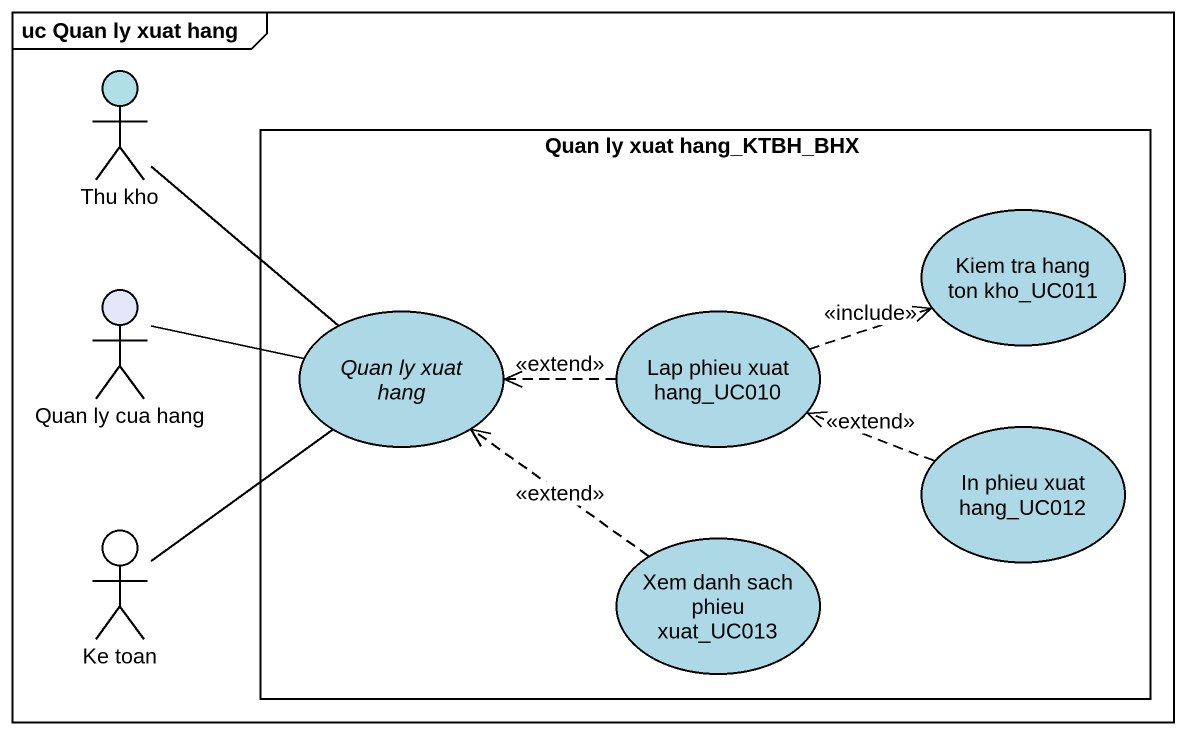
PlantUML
@startuml
mainframe uc Quan ly xuat hang
actor "Thu kho" as Thu_kho #B0E0E6
rectangle "Quan ly xuat hang_KTBH_BHX" as Quan_ly_xuat_hang_KTBH_BHX {
  usecase "Kiem tra hang ton kho_UC011" as Kiem_tra_hang_ton_kho_UC011 #ADD8E6
  usecase "Quan ly xuat hang" as Quan_ly_xuat_hang #ADD8E6
  usecase "Lap phieu xuat hang_UC010" as Lap_phieu_xuat_hang_UC010 #ADD8E6
  usecase "In phieu xuat hang_UC012" as In_phieu_xuat_hang_UC012 #ADD8E6
  usecase "Xem danh sach phieu xuat_UC013" as Xem_danh_sach_phieu_xuat #ADD8E6
}
actor "Quan ly cua hang" as Quan_ly_cua_hang #E6E6FA
actor "Ke toan" as Ke_toan
Thu_kho -- Quan_ly_xuat_hang
Quan_ly_cua_hang -right- Quan_ly_xuat_hang
Lap_phieu_xuat_hang_UC010 .right.> Kiem_tra_hang_ton_kho_UC011 : <<include>>
Lap_phieu_xuat_hang_UC010 .left.> Quan_ly_xuat_hang : <<extend>>
In_phieu_xuat_hang_UC012 .left.> Lap_phieu_xuat_hang_UC010 : <<extend>>
Ke_toan -up- Quan_ly_xuat_hang
Xem_danh_sach_phieu_xuat .up.> Quan_ly_xuat_hang : <<extend>>
@enduml
